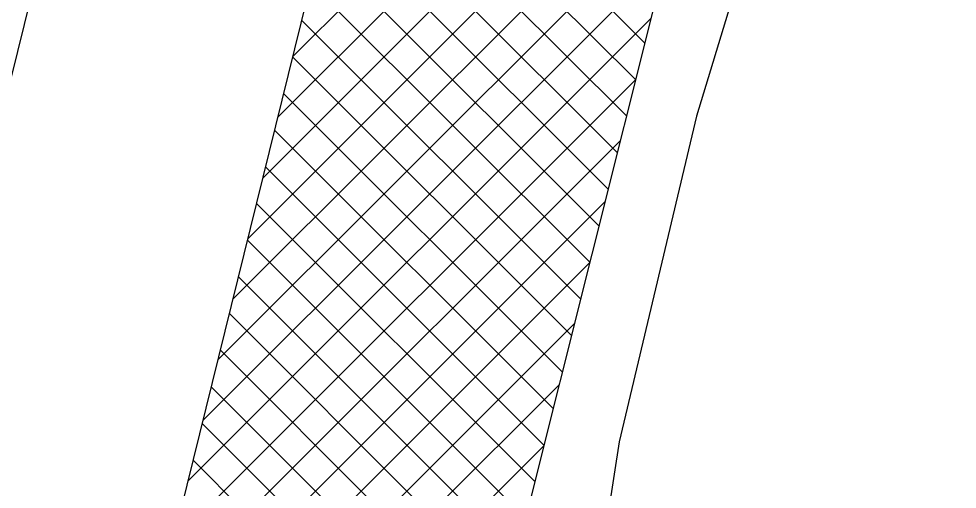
# Model space of a CAD drawing. Header units: metres. Extents: x 267365 to 277461, y 2088854 to 2108025.
# Drawn here: x 272901.3 to 273269.7, y 2095812.9 to 2095997.7 of the extents above; entities that cross this region are included whole.
import ezdxf

# ---------------------------------------------------------------- set-up
doc = ezdxf.new("R2010")
doc.units = ezdxf.units.M
doc.layers.add('PORT', color=5, linetype='Continuous')
doc.layers.add('village', color=3, linetype='Continuous')

msp = doc.modelspace()

# ---------------------------------------------------------------- linework, layer by layer
at = {"layer": 'PORT'}
for p, q in [((273031.98, 2096513.94), (272836.16, 2095724.37)), ((272857.68, 2095370.61), (273131.57, 2096479.38)), ((273270.19, 2096480.51), (272918, 2095073.21))]:
    msp.add_line(p, q, dxfattribs=at)
at = {"layer": 'PORT', "linetype": 'Continuous'}
for p, q in [((273008.95, 2095982.98), (273191.32, 2096165.35)), ((273003.06, 2095959.13), (273185.32, 2096141.39)), ((272997.17, 2095935.28), (273179.33, 2096117.44)), ((273147, 2095988.25), (273037.34, 2096097.91)), ((272991.28, 2095911.43), (273173.33, 2096093.48)), ((273143.4, 2095973.89), (273033.78, 2096083.51)), ((272985.38, 2095887.57), (273167.34, 2096069.53)), ((273139.81, 2095959.52), (273030.22, 2096069.1)), ((273136.21, 2095945.15), (273026.67, 2096054.7)), ((272979.49, 2095863.72), (273161.34, 2096045.57)), ((273132.62, 2095930.79), (273023.11, 2096040.3)), ((273129.02, 2095916.42), (273019.55, 2096025.89)), ((272973.6, 2095839.87), (273155.35, 2096021.62)), ((273125.43, 2095902.06), (273015.99, 2096011.49)), ((272967.71, 2095816.02), (273149.35, 2095997.66)), ((273121.83, 2095887.69), (273012.44, 2095997.09)), ((273118.24, 2095873.33), (273008.88, 2095982.69)), ((272961.82, 2095792.16), (273143.36, 2095973.71)), ((273114.64, 2095858.96), (273005.32, 2095968.28)), ((273111.05, 2095844.6), (273001.76, 2095953.88)), ((272955.92, 2095768.31), (273137.36, 2095949.75)), ((273107.45, 2095830.23), (272998.2, 2095939.48)), ((272950.03, 2095744.46), (273131.37, 2095925.79)), ((273103.86, 2095815.87), (272994.65, 2095925.08)), ((273100.26, 2095801.5), (272991.09, 2095910.67)), ((272944.14, 2095720.61), (273125.37, 2095901.84)), ((273096.67, 2095787.13), (272987.53, 2095896.27)), ((273093.07, 2095772.77), (272983.97, 2095881.87)), ((272938.25, 2095696.75), (273119.38, 2095877.88)), ((273089.48, 2095758.4), (272980.42, 2095867.46)), ((272932.35, 2095672.9), (273113.38, 2095853.93)), ((273085.88, 2095744.04), (272976.86, 2095853.06)), ((273082.29, 2095729.67), (272973.3, 2095838.66)), ((272926.46, 2095649.05), (273107.39, 2095829.97)), ((273078.69, 2095715.31), (272969.74, 2095824.26))]:
    msp.add_line(p, q, dxfattribs=at)
at = {"layer": 'village', "color": 3}
for p, q in [((273197.98, 2096060.66), (273167.39, 2095959.49)), ((273167.39, 2095959.49), (273137.05, 2095831.48)), ((273137.05, 2095831.48), (273122.13, 2095734.94))]:
    msp.add_line(p, q, dxfattribs=at)

doc.saveas('drawing.dxf')
